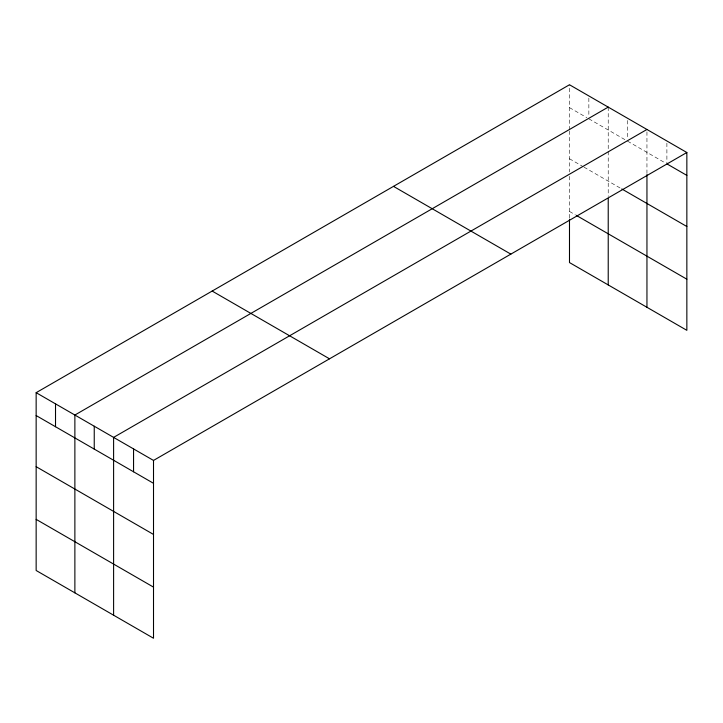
<?xml version="1.0" encoding="UTF-8"?>
<svg xmlns="http://www.w3.org/2000/svg" width="723" height="723" viewBox="0 0 723 723"><rect width="100%" height="100%" fill="white"/><g stroke="black" fill="none" stroke-linecap="round" stroke-linejoin="round"><path stroke-width="0.54" stroke-dasharray="3.62 2.71" d="M569.489 130.971L569.489 171.929M569.489 129.86L569.489 84.754M646.949 173.466L646.949 129.471M569.489 107.628L586.922 117.695M588.856 118.816L625.648 140.054M627.582 141.175L664.997 162.774M569.489 158.762L583.045 166.588M584.012 167.149L620.804 188.387M569.489 211.441L575.3 214.794M666.895 143.172L666.895 162.783M627.582 120.47L627.582 138.988M608.224 107.112L608.224 196.484M588.856 98.111L588.856 116.629M569.489 176.322L569.489 218.111"/><path stroke-width="1.08" d="M686.85 152.508L153.511 460.434L153.511 638.246L36.15 570.492L36.15 392.679L569.489 84.754L686.85 152.508L686.85 330.321L569.489 262.566L569.489 219.223M646.949 174.577L646.949 307.284M608.224 107.112L74.876 415.038L74.876 592.851M646.949 129.471L113.601 437.397L113.601 615.21M666.895 163.868L686.85 175.391M621.78 188.947L686.85 226.516M576.267 215.355L686.85 279.195M393.493 186.371L510.845 254.125M212.155 291.062L329.507 358.816M36.15 392.679L153.511 460.434M36.15 415.553L153.511 483.307M36.15 466.687L153.511 534.442M36.15 519.367L153.511 587.121M608.224 198.68L608.224 284.925M133.556 448.911L133.556 471.794M94.243 426.218L94.243 449.091M55.517 403.859L55.517 426.733"/></g></svg>
